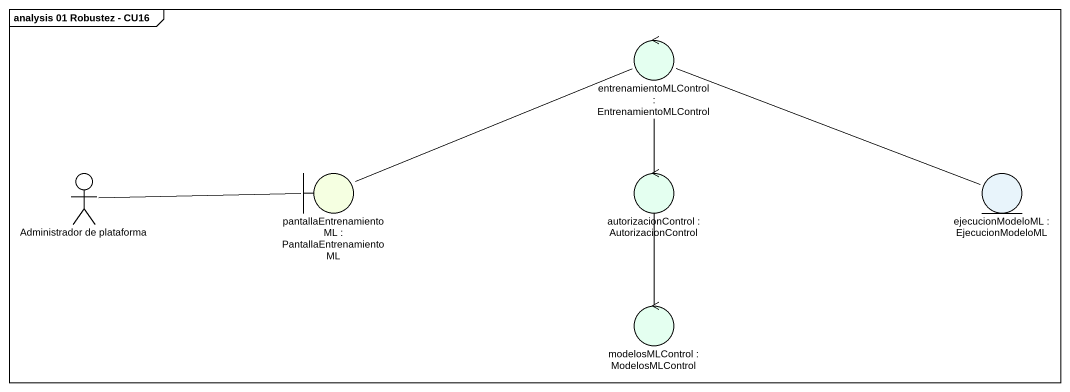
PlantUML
@startuml
mainframe analysis 01 Robustez - CU16
control "entrenamientoMLControl : EntrenamientoMLControl" as entrenamientoMLControl #E4FFF0
actor "Administrador de plataforma" as Administrador_de_plataforma
boundary "pantallaEntrenamientoML : PantallaEntrenamientoML" as pantallaEntrenamientoML #F5FFE1
control "autorizacionControl : AutorizacionControl" as autorizacionControl #E4FFF0
entity "ejecucionModeloML : EjecucionModeloML" as ejecucionModeloML #E8F4FB
control "modelosMLControl : ModelosMLControl" as modelosMLControl #E4FFF0
entrenamientoMLControl -left- pantallaEntrenamientoML
entrenamientoMLControl -- autorizacionControl
entrenamientoMLControl -right- ejecucionModeloML
entrenamientoMLControl -- modelosMLControl
Administrador_de_plataforma -right- pantallaEntrenamientoML
pantallaEntrenamientoML -right- entrenamientoMLControl
@enduml
